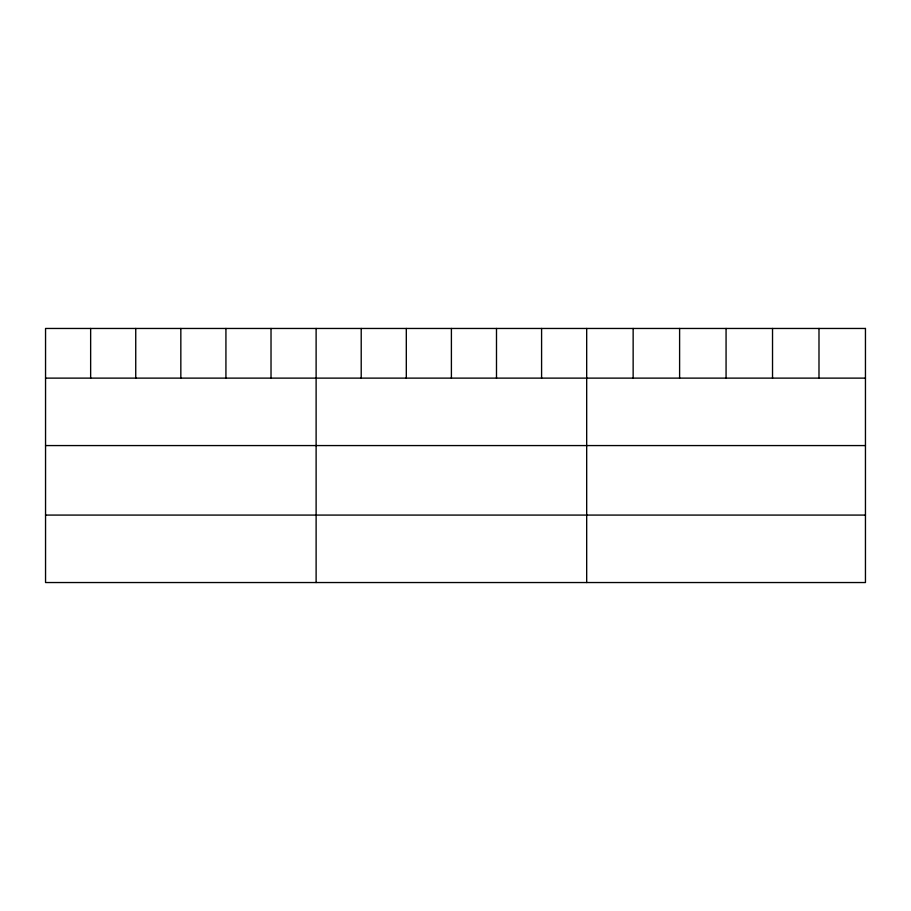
<?xml version="1.0" encoding="UTF-8"?>
<svg xmlns="http://www.w3.org/2000/svg" width="911" height="911" viewBox="0 0 911 911"><rect width="100%" height="100%" fill="white"/><g stroke="black" fill="none" stroke-linecap="round" stroke-linejoin="round"><path stroke-width="1.37" d="M45.55 378.122L865.45 378.122M45.55 445.57L865.45 445.57M45.55 515.079L865.45 515.079M818.989 328.461L818.989 378.122M772.528 328.461L772.528 378.122M726.067 328.461L726.067 378.122M679.606 328.461L679.606 378.122M633.145 328.461L633.145 378.122M586.684 328.461L586.684 582.539M541.59 328.461L541.59 378.122M496.495 328.461L496.495 378.122M451.4 328.461L451.4 378.122M406.306 328.461L406.306 378.122M361.211 328.461L361.211 378.122M316.117 328.461L316.117 582.539M271.022 328.461L271.022 378.122M225.928 328.461L225.928 378.122M180.834 328.461L180.834 378.122M135.739 328.461L135.739 378.122M90.644 328.461L90.644 378.122M865.45 328.461L45.55 328.461L45.55 582.539L865.45 582.539L865.45 328.461"/></g></svg>
